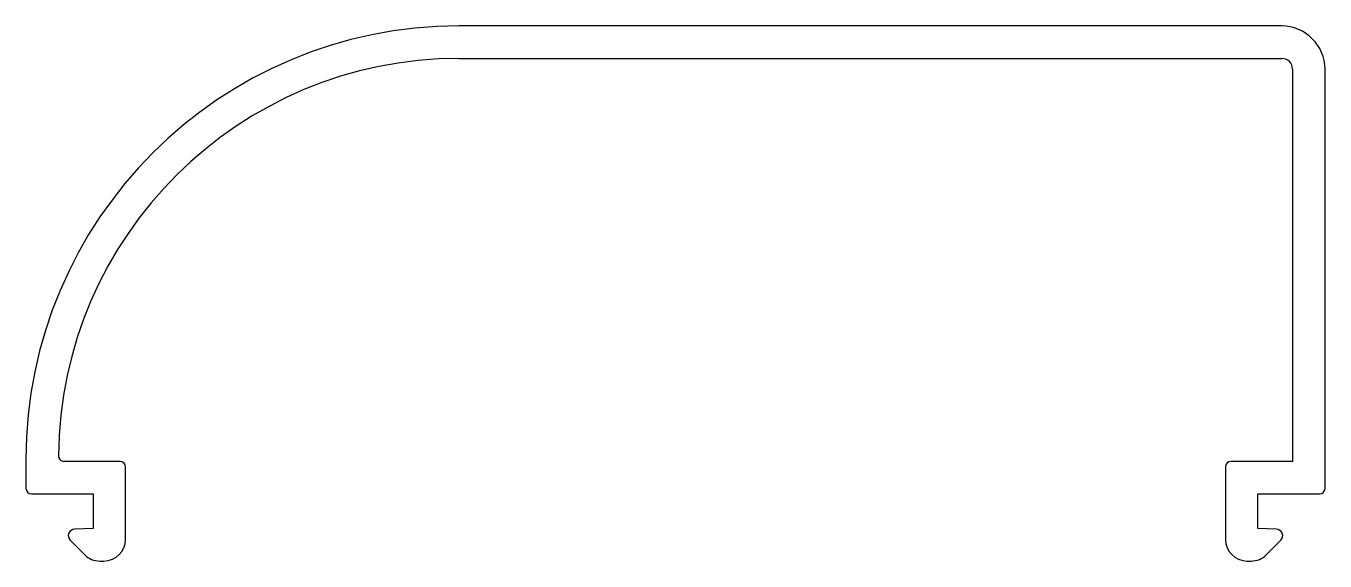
# Model space of a CAD drawing. Extents: x 1642.7 to 1702.7, y 2647.7 to 2672.4.
import ezdxf

# ---------------------------------------------------------------- set-up
doc = ezdxf.new("R2010")
doc.units = 0
doc.layers.get('0').update_dxf_attribs({"linetype": 'CONTINUOUS'})

msp = doc.modelspace()

# ---------------------------------------------------------------- linework, layer by layer
for p, q in [((1700.722, 2672.447), (1662.722, 2672.447)), ((1662.722, 2670.947), (1700.722, 2670.947)), ((1701.222, 2670.447), (1701.222, 2652.347)), ((1702.722, 2651.097), (1702.722, 2670.447)), ((1642.722, 2652.447), (1642.722, 2651.097)), ((1647.072, 2652.347), (1644.473, 2652.347)), ((1647.322, 2648.747), (1647.322, 2652.097)), ((1698.122, 2652.097), (1698.122, 2648.747)), ((1701.222, 2652.347), (1698.372, 2652.347)), ((1642.972, 2650.847), (1645.822, 2650.847)), ((1645.822, 2650.847), (1645.822, 2649.247)), ((1699.622, 2650.847), (1702.472, 2650.847)), ((1699.622, 2649.247), (1699.622, 2650.847)), ((1645.822, 2649.247), (1644.966, 2649.217)), ((1700.478, 2649.217), (1699.622, 2649.247)), ((1644.764, 2648.705), (1645.429, 2648.04)), ((1700.015, 2648.04), (1700.68, 2648.705)), ((1646.136, 2647.747), (1646.322, 2647.747)), ((1699.122, 2647.747), (1699.308, 2647.747))]:
    msp.add_line(p, q)
for centre, radius, start, end in [((1662.722, 2652.447), 20, 90, 180), ((1700.722, 2670.447), 2, 0, 90), ((1662.722, 2652.447), 18.5, 90, 179.52896), ((1700.722, 2670.447), 0.5, 0, 90), ((1644.473, 2652.597), 0.25, 179.52896, 270), ((1647.072, 2652.097), 0.25, 0, 90), ((1698.372, 2652.097), 0.25, 90, 180), ((1642.972, 2651.097), 0.25, 180, 270), ((1702.472, 2651.097), 0.25, 270, 0), ((1644.976, 2648.917), 0.3, 92, 225.00126), ((1700.468, 2648.917), 0.3, 314.99874, 88), ((1646.322, 2648.747), 1, 270, 360), ((1699.122, 2648.747), 1, 180, 270), ((1646.136, 2648.747), 1, 224.99883, 269.99921), ((1699.308, 2648.747), 1, 270.00079, 315.00117)]:
    msp.add_arc(centre, radius, start, end)

doc.saveas('drawing.dxf')
